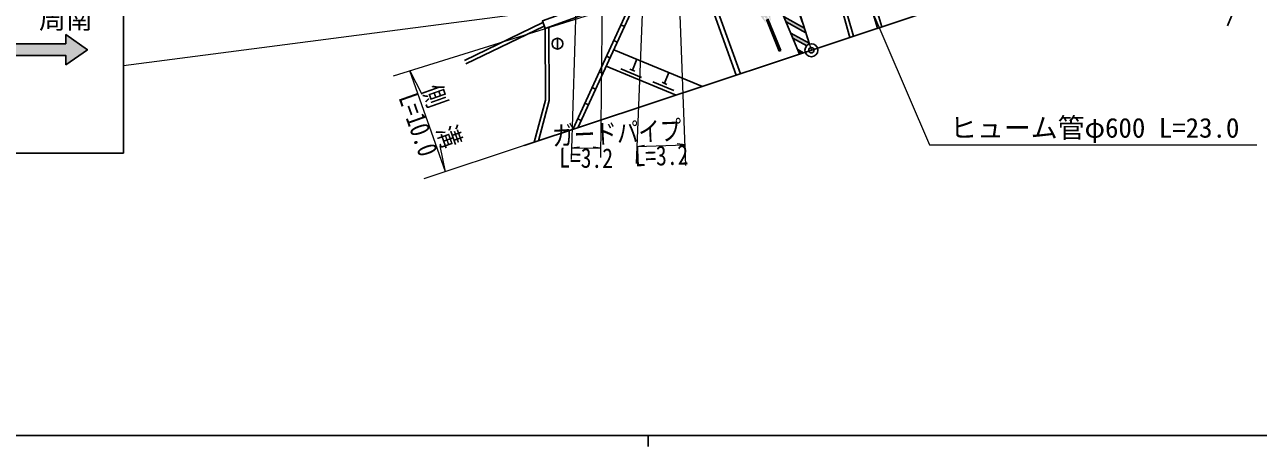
# Model space of a CAD drawing. Units: millimetres at full size, sheet at 1:1000; details may follow other scales. Extents: x 40000 to 680000, y 20000 to 380000.
# Drawn here: x 210126 to 324622, y 204000 to 243158 of the extents above; entities that cross this region are included whole.
import ezdxf
from ezdxf.enums import TextEntityAlignment as Align

# ---------------------------------------------------------------- set-up
doc = ezdxf.new("R2010")
doc.units = ezdxf.units.MM
doc.header["$LTSCALE"] = 1000
doc.header["$PDMODE"] = 32
doc.header["$PDSIZE"] = 500
doc.linetypes.add('CHAIN', pattern=[18.5, 12, -1.5, 3.5, -1.5])
doc.linetypes.add('DASHED', pattern=[7.5, 6, -1.5])
for name, color, linetype, lineweight in [('M-BGD', 7, 'Continuous', 25), ('M-BMK', 2, 'CHAIN', 13), ('M-BMK-OTRS', 5, 'Continuous', 25), ('M-BMK-SRVR', 3, 'Continuous', 25), ('M-STR-HTXT', 7, 'Continuous', 13), ('M-STR-STRC', 7, 'Continuous', 25), ('M-TTL-BAND', 7, 'Continuous', 25)]:
    doc.layers.add(name, color=color, linetype=linetype, lineweight=lineweight)
doc.layers.add('M-OTRS', color=6, linetype='Continuous')
doc.styles.add('ＭＳ ゴシック', font='')
doc.styles.get('ＭＳ ゴシック').set_extended_font_data('MS Gothic')

msp = doc.modelspace()

# ---------------------------------------------------------------- hatches: boundary and pattern name
at = {"layer": 'M-STR-STRC'}
for points in [[(278760, 244344), (278759, 244431), (278783, 244585), (278830, 244736), (278836, 244755), (278553, 245449), (279246, 244544), (279384, 243412), (279101, 244106), (279070, 243997), (279063, 243883), (279081, 243770), (279103, 243702), (280303, 240763), (280164, 240706), (278964, 243645), (278932, 243709), (278866, 243803), (278782, 243879), (278683, 243936), (278966, 243242), (278273, 244146), (278135, 245278), (278418, 244584), (278436, 244575), (278575, 244500), (278699, 244407)], [(280600, 243889), (280798, 243417), (282632, 242409), (282494, 242848)], [(213951, 241386), (199251, 241386), (199251, 242236), (197251, 240836), (199251, 239436), (199251, 240286), (206051, 240286), (206051, 234536), (207151, 234536), (207151, 240286), (213951, 240286), (213951, 239436), (215951, 240836), (213951, 242236)], [(281236, 242369), (281433, 241898), (282707, 241198, -0.12783), (282963, 241358), (282939, 241434)], [(281872, 240850), (282051, 240423), (282424, 240547)]]:
    msp.add_hatch(color=256, dxfattribs=at).paths.add_polyline_path(points)

# ---------------------------------------------------------------- linework, layer by layer
at = {"layer": 'M-BGD'}
for p, q in [((284910, 258836), (289693, 242963)), ((282962, 255329), (286706, 241971)), ((283270, 255527), (287039, 242081)), ((261011, 233430), (266707, 245826)), ((261466, 233581), (267170, 245995)), ((250932, 239837), (258231, 243350)), ((251083, 239522), (258352, 243020)), ((265467, 243127), (265785, 242980)), ((259574, 241891), (259574, 240891)), ((264798, 241673), (265117, 241527)), ((287039, 242081), (286706, 241971)), ((264797, 240832), (273025, 237423)), ((264095, 239304), (270588, 236613)), ((264130, 240219), (264449, 240073)), ((266527, 238945), (266941, 239944)), ((263462, 238765), (263780, 238619)), ((265443, 239070), (267383, 238266)), ((266301, 239039), (266754, 238851)), ((269510, 237710), (269924, 238708)), ((262794, 237311), (263112, 237165)), ((268425, 237834), (270365, 237030)), ((269284, 237803), (269736, 237616)), ((262126, 235857), (262444, 235711)), ((261458, 234403), (261776, 234257))]:
    msp.add_line(p, q, dxfattribs=at)
for points in [[(285470, 255707), (286771, 251145), (289270, 242823)], [(276167, 238468), (272958, 247368), (271563, 247188)], [(257415, 232235), (258462, 236150), (258435, 242794)], [(257813, 232367), (258812, 236105), (258785, 242922)]]:
    msp.add_lwpolyline(points, dxfattribs=at)
at = {"layer": 'M-BGD', "linetype": 'DASHED'}
msp.add_lwpolyline([(276547, 238594), (273225, 247806), (271452, 247577)], dxfattribs=at)
at = {"layer": 'M-BGD'}
msp.add_lwpolyline([(267407, 246082), (258435, 242794), (258176, 243501), (267119, 246779)], close=True, dxfattribs=at)
msp.add_circle((259574, 241391), 500, dxfattribs=at)
at = {"layer": 'M-BMK'}
msp.add_lwpolyline([(66262, 297114), (166089, 306885), (258031, 314632), (260499, 307316), (283143, 240786)], dxfattribs=at)
at = {"layer": 'M-BMK-OTRS'}
for p, q in [((321760, 243044), (364252, 347317)), ((311372, 250169), (256480, 231924))]:
    msp.add_line(p, q, dxfattribs=at)
at = {"layer": 'M-BMK-SRVR'}
msp.add_circle((283143, 240786), 600, dxfattribs=at)
at = {"layer": 'M-OTRS'}
msp.add_point((283143, 240786), dxfattribs=at)
at = {"layer": 'M-STR-HTXT'}
for p, q in [((263597, 230828), (264024, 268694)), ((261985, 267392), (260852, 230632)), ((267659, 249665), (266867, 230267)), ((271501, 230067), (270725, 250728)), ((275762, 246708), (219301, 239336)), ((244363, 238406), (268501, 245937)), ((249195, 229503), (245865, 238874)), ((245865, 238874), (247001, 236698)), ((256480, 231924), (247181, 228834)), ((249195, 229503), (248703, 231908)), ((260885, 231715), (261616, 231809)), ((260885, 231715), (263607, 231684)), ((263607, 231684), (262879, 231795)), ((266931, 231836), (271429, 232005)), ((266931, 231836), (267656, 231966)), ((271429, 232005), (270696, 232080))]:
    msp.add_line(p, q, dxfattribs=at)
msp.add_lwpolyline([(284003, 255523), (294098, 232014), (324498, 232014)], dxfattribs=at)
at = {"layer": 'M-STR-STRC'}
for p, q in [((265406, 297162), (282963, 241358)), ((219301, 231236), (219301, 247436)), ((280600, 243889), (282494, 242848)), ((278964, 243645), (280164, 240706)), ((280303, 240763), (279103, 243702)), ((280798, 243417), (282632, 242409)), ((281236, 242369), (282939, 241434)), ((281433, 241898), (282707, 241198)), ((280164, 240706), (280303, 240763)), ((281872, 240850), (282424, 240547)), ((193901, 231236), (219301, 231236))]:
    msp.add_line(p, q, dxfattribs=at)
msp.add_lwpolyline([(282051, 240423), (277089, 252279), (275869, 260889), (274928, 266895)], dxfattribs=at)
msp.add_lwpolyline([(213951, 241386), (199251, 241386), (199251, 242236), (197251, 240836), (199251, 239436), (199251, 240286), (206051, 240286), (206051, 234536), (207151, 234536), (207151, 240286), (213951, 240286), (213951, 239436), (215951, 240836), (213951, 242236)], close=True, dxfattribs=at)
at = {"layer": 'M-TTL-BAND'}
for p, q in [((40000, 205000), (579000, 205000)), ((268000, 205000), (268000, 204000))]:
    msp.add_line(p, q, dxfattribs=at)

# ---------------------------------------------------------------- texts
at = {"layer": 'M-STR-HTXT', "style": 'ＭＳ ゴシック', "width": 0.8}
for s, rotation, p in [('側\u3000溝', 289.564, (247482, 234171)), ('ガードパイプ', 2.624, (265150, 231640))]:
    msp.add_text(s, height=1833, rotation=rotation, dxfattribs=at).set_placement(p, align=Align.BOTTOM_CENTER)
for s, rotation, p in [('L=10.0', 289.564, (247530, 234189)), ('L=3.2', 359.355, (262246, 231699)), ('L=3.2', 2.151, (269180, 231921))]:
    msp.add_text(s, height=1833, rotation=rotation, dxfattribs=at).set_placement(p, align=Align.TOP_CENTER)
at = {"layer": 'M-STR-HTXT', "style": 'ＭＳ ゴシック'}
msp.add_text('ヒューム管φ600 L=23.0', height=1833, dxfattribs=at).set_placement((295998, 232114), align=Align.BOTTOM_LEFT)
at = {"layer": 'M-STR-STRC', "style": 'ＭＳ ゴシック'}
msp.add_text('周南', height=1833, dxfattribs=at).set_placement((213951, 242236), align=Align.BOTTOM_CENTER)

doc.saveas('drawing.dxf')
